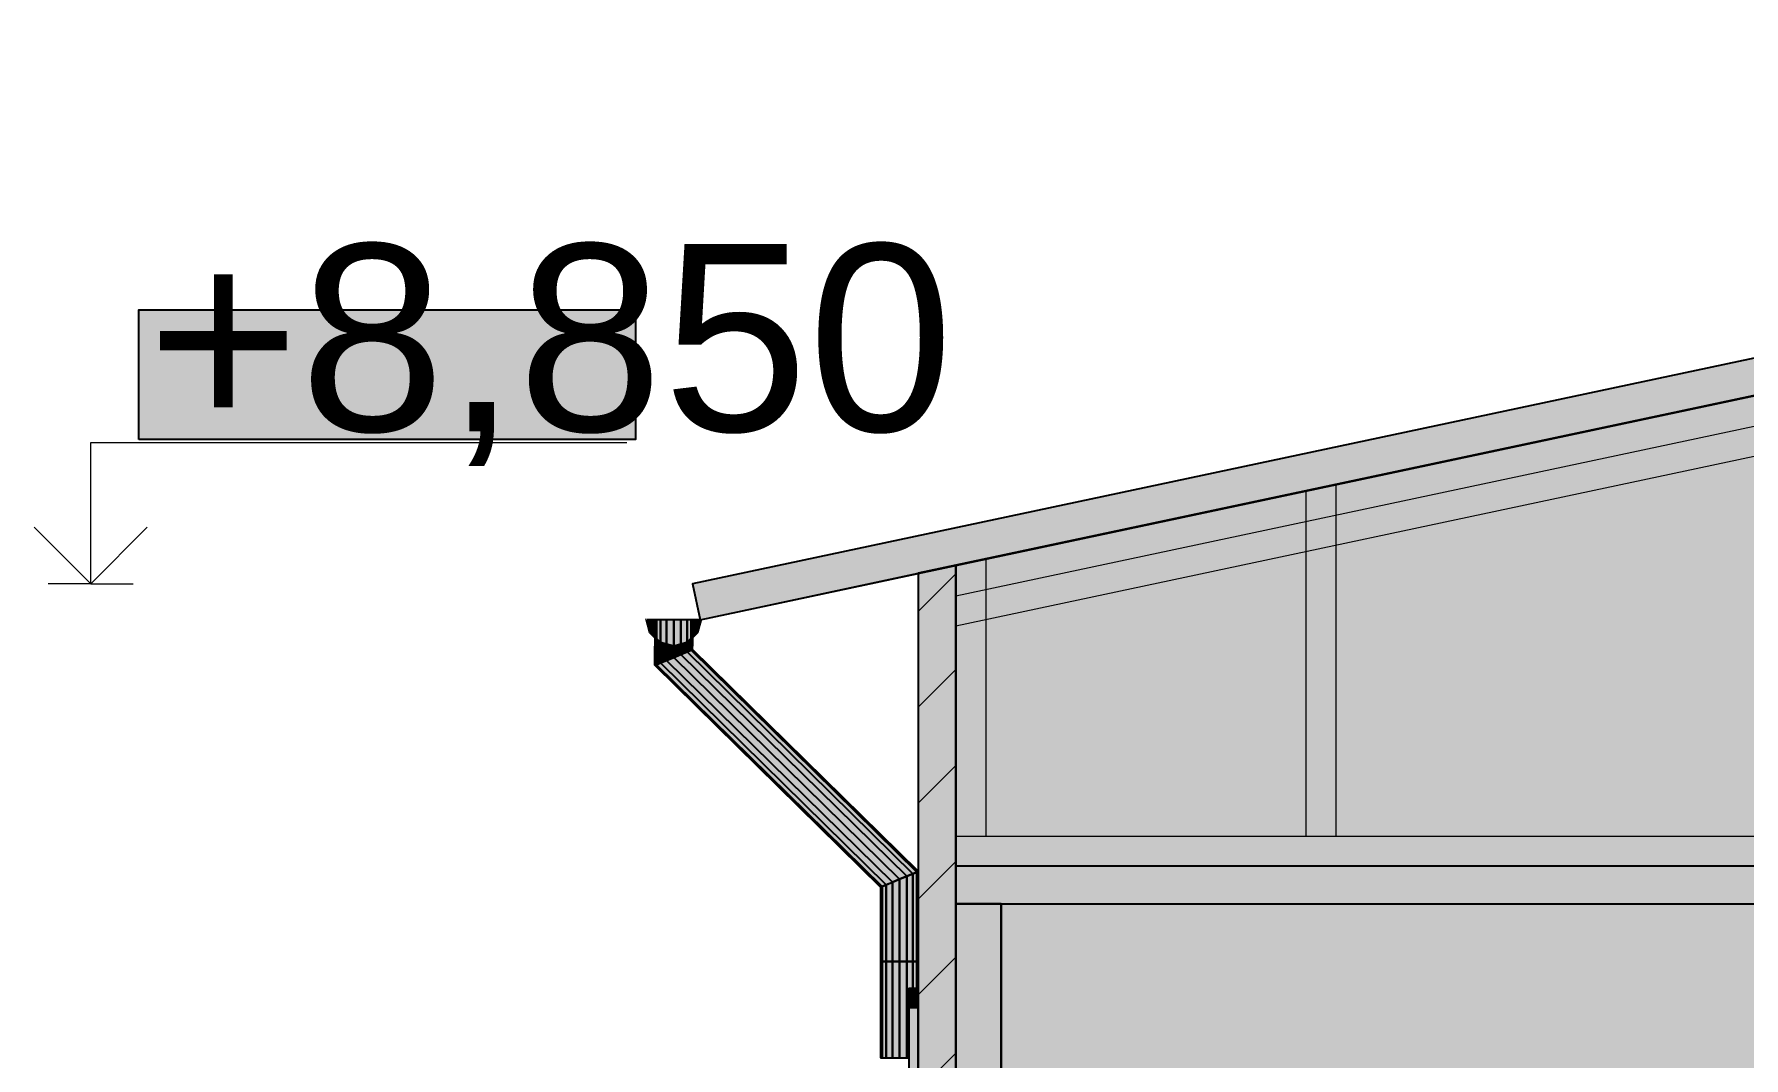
# Model space of a CAD drawing. Extents: x 0 to 424, y 0 to 297.
# Drawn here: x 97.4 to 142.8, y 203.6 to 230.79 of the extents above; entities that cross this region are included whole.
import ezdxf

# ---------------------------------------------------------------- set-up
doc = ezdxf.new("R2010")
doc.units = 0
doc.styles.add('TEYPDFCAD_TEXT', font='arial.ttf')

msp = doc.modelspace()

# ---------------------------------------------------------------- hatches: boundary and pattern name
at = {"true_color": 0xaed1da}
msp.add_hatch(color=0, dxfattribs=at).paths.add_polyline_path([(115.081, 215.238), (212.681, 235.983), (212.478, 236.94), (114.878, 216.195)])
at = {"true_color": 0xffffff}
for points in [[(121.878, 216.683), (121.878, 207.69), (123.078, 207.69), (123.078, 127.689), (147.578, 127.689), (147.578, 207.69), (148.778, 207.69), (148.778, 205.69), (183.778, 205.69), (183.778, 207.69), (184.978, 207.69), (184.978, 127.689), (208.278, 127.689), (208.278, 157.689), (224.678, 157.689), (224.678, 233.347), (212.478, 235.941)], [(100.171, 220.02), (100.171, 223.47), (113.365, 223.47), (113.365, 220.02)], [(121.878, 127.69), (121.878, 216.683), (120.878, 216.47), (120.878, 127.69)], [(113.681, 215.238), (113.775, 214.888), (113.881, 214.782), (113.881, 215.238)], [(113.881, 215.238), (113.881, 214.782), (113.884, 214.779), (113.884, 215.238)], [(113.884, 215.238), (113.884, 214.779), (113.922, 214.741), (113.922, 215.238)], [(113.922, 215.238), (113.922, 214.741), (114.03, 214.633), (114.03, 215.238)], [(114.03, 214.633), (114.031, 214.632), (114.192, 214.589), (114.192, 215.238), (114.03, 215.238)], [(114.384, 215.238), (114.192, 215.238), (114.192, 214.589), (114.381, 214.538), (114.384, 214.539)], [(114.384, 215.238), (114.384, 214.539), (114.575, 214.59), (114.575, 215.238)], [(114.575, 214.59), (114.731, 214.632), (114.737, 214.638), (114.737, 215.238), (114.575, 215.238)], [(114.737, 215.238), (114.737, 214.638), (114.846, 214.746), (114.846, 215.238)], [(114.884, 215.238), (114.884, 214.784), (114.987, 214.888), (115.081, 215.238)], [(114.846, 214.432), (114.884, 214.448), (114.884, 215.238), (114.846, 215.238), (114.846, 214.746), (114.881, 214.782), (114.881, 214.538), (114.846, 214.538)], [(114.381, 214.538), (114.031, 214.632), (113.881, 214.782), (113.881, 214.538)], [(113.884, 214.538), (113.881, 214.538), (113.881, 214.028), (113.884, 214.029)], [(113.884, 214.538), (113.884, 214.028), (113.922, 214.044), (113.922, 214.538)], [(113.922, 214.538), (113.922, 214.044), (114.03, 214.09), (114.03, 214.538)], [(114.03, 214.538), (114.03, 214.09), (114.192, 214.158), (114.192, 214.538)], [(114.192, 214.538), (114.192, 214.158), (114.384, 214.238), (114.384, 214.538), (114.381, 214.538)], [(114.881, 214.782), (114.731, 214.632), (114.381, 214.538), (114.881, 214.538)], [(114.575, 214.538), (114.384, 214.538), (114.384, 214.238), (114.575, 214.318)], [(114.737, 214.538), (114.575, 214.538), (114.575, 214.318), (114.737, 214.386)], [(114.737, 214.386), (114.575, 214.318), (120.572, 208.424), (120.734, 208.492)], [(114.737, 214.538), (114.737, 214.386), (114.846, 214.432), (114.846, 214.538)], [(114.846, 214.432), (114.737, 214.386), (120.734, 208.492), (120.842, 208.538)], [(114.846, 214.432), (120.842, 208.538), (120.878, 208.553), (120.878, 208.556), (114.884, 214.448)], [(113.884, 214.029), (113.881, 214.028), (119.878, 208.134), (119.88, 208.135), (113.884, 214.028)], [(113.922, 214.044), (113.884, 214.028), (119.88, 208.134), (119.918, 208.15)], [(114.03, 214.09), (113.922, 214.044), (119.918, 208.15), (120.027, 208.196)], [(114.192, 214.158), (114.03, 214.09), (120.027, 208.196), (120.189, 208.264)], [(114.384, 214.238), (114.192, 214.158), (120.189, 208.264), (120.38, 208.344)], [(114.575, 214.318), (114.384, 214.238), (120.38, 208.344), (120.572, 208.424)], [(120.734, 208.492), (120.572, 208.424), (120.572, 206.165), (120.734, 206.165)], [(120.842, 208.537), (120.734, 208.492), (120.734, 206.165), (120.842, 206.165)], [(120.842, 208.537), (120.842, 206.165), (120.878, 206.165), (120.878, 208.552)], [(121.878, 208.69), (121.878, 207.69), (303.078, 207.69), (303.078, 208.69)], [(119.878, 206.165), (119.88, 206.165), (119.88, 208.134), (119.88, 208.135), (119.878, 208.134)], [(119.918, 208.15), (119.88, 208.134), (119.88, 206.165), (119.918, 206.165)], [(120.027, 208.195), (119.918, 208.149), (119.918, 206.164), (120.027, 206.164)], [(120.189, 208.263), (120.027, 208.195), (120.027, 206.165), (120.189, 206.165)], [(120.38, 208.344), (120.189, 208.264), (120.189, 206.165), (120.38, 206.165)], [(120.572, 208.424), (120.38, 208.344), (120.38, 206.165), (120.572, 206.165)], [(121.878, 207.69), (121.878, 167.69), (123.078, 167.69), (123.078, 207.69)], [(119.878, 203.604), (119.88, 203.604), (119.88, 206.165), (119.878, 206.165)], [(119.88, 206.165), (119.88, 203.604), (119.918, 203.604), (119.918, 206.165)], [(119.918, 203.604), (120.027, 203.604), (120.027, 206.165), (119.918, 206.165)], [(120.027, 206.165), (120.027, 203.604), (120.189, 203.604), (120.189, 206.165)], [(120.38, 206.165), (120.189, 206.165), (120.189, 203.604), (120.38, 203.604)], [(120.38, 203.604), (120.572, 203.604), (120.572, 206.165), (120.38, 206.165)], [(120.734, 206.165), (120.572, 206.165), (120.572, 203.604), (120.628, 203.604), (120.628, 205.44), (120.734, 205.44)], [(120.842, 206.165), (120.734, 206.165), (120.734, 205.44), (120.842, 205.44)], [(120.842, 205.44), (120.878, 205.44), (120.878, 206.165), (120.842, 206.165)], [(120.628, 204.94), (120.878, 204.94), (120.878, 205.44), (120.628, 205.44)], [(120.628, 191.44), (120.878, 191.44), (120.878, 204.94), (120.628, 204.94)]]:
    msp.add_hatch(color=0, dxfattribs=at).paths.add_polyline_path(points)

# ---------------------------------------------------------------- linework, layer by layer
at = {"color": 7, "lineweight": 15}
for p, q in [((212.478, 236.94), (114.878, 216.195)), ((212.681, 235.983), (121.878, 216.682)), ((121.878, 215.871), (212.478, 235.129)), ((121.878, 215.071), (212.478, 234.329)), ((98.896, 216.195), (98.896, 219.945)), ((98.896, 219.945), (113.14, 219.945)), ((131.178, 209.49), (131.178, 218.648)), ((131.978, 209.49), (131.978, 218.818)), ((98.896, 216.195), (97.396, 217.695)), ((100.396, 217.695), (98.896, 216.195)), ((121.878, 216.683), (120.878, 216.47)), ((121.878, 216.683), (121.878, 208.69)), ((122.678, 209.49), (122.678, 216.853)), ((98.896, 216.195), (97.771, 216.195)), ((98.896, 216.195), (100.021, 216.195)), ((114.878, 216.195), (115.081, 215.238)), ((120.878, 216.47), (115.081, 215.238)), ((120.878, 216.47), (120.878, 127.69)), ((113.74, 214.888), (113.641, 215.258)), ((113.881, 215.238), (113.681, 215.238)), ((113.681, 215.238), (113.775, 214.888)), ((113.884, 215.238), (113.881, 215.238)), ((113.881, 215.238), (113.881, 214.782)), ((113.922, 215.238), (113.884, 215.238)), ((113.884, 215.238), (113.884, 214.779)), ((114.03, 215.238), (113.922, 215.238)), ((114.192, 215.238), (114.03, 215.238)), ((114.384, 215.238), (114.192, 215.238)), ((114.575, 215.238), (114.384, 215.238)), ((114.737, 215.238), (114.575, 215.238)), ((114.846, 215.238), (114.737, 215.238)), ((114.884, 215.238), (114.846, 215.238)), ((115.081, 215.238), (114.884, 215.238)), ((114.884, 215.238), (114.884, 214.448)), ((114.987, 214.888), (115.081, 215.238)), ((115.118, 215.246), (115.022, 214.888)), ((121.878, 209.49), (121.878, 215.29)), ((114.011, 214.617), (113.74, 214.888)), ((113.775, 214.888), (114.031, 214.632)), ((114.731, 214.632), (114.987, 214.888)), ((115.022, 214.888), (114.751, 214.617)), ((113.881, 214.782), (113.881, 214.538)), ((113.881, 214.538), (114.381, 214.538)), ((113.881, 214.538), (113.881, 214.028)), ((113.884, 214.538), (113.884, 214.028)), ((114.381, 214.518), (114.011, 214.617)), ((114.031, 214.632), (114.381, 214.538)), ((114.381, 214.538), (114.731, 214.632)), ((114.751, 214.617), (114.381, 214.518)), ((114.881, 214.538), (114.381, 214.538)), ((114.737, 214.386), (114.575, 214.318)), ((114.846, 214.432), (114.737, 214.386)), ((114.884, 214.447), (114.846, 214.431)), ((114.881, 214.782), (114.881, 214.538)), ((114.884, 214.447), (120.878, 208.555)), ((113.884, 214.029), (113.881, 214.028)), ((113.881, 214.028), (119.878, 208.134)), ((113.922, 214.044), (113.884, 214.028)), ((113.884, 214.028), (119.88, 208.134)), ((114.03, 214.09), (113.922, 214.044)), ((114.192, 214.158), (114.03, 214.09)), ((121.878, 209.49), (303.078, 209.49)), ((120.734, 208.492), (120.572, 208.424)), ((120.842, 208.537), (120.734, 208.491)), ((120.878, 208.552), (120.842, 208.537)), ((121.878, 208.69), (121.878, 207.69)), ((303.078, 208.69), (121.878, 208.69)), ((119.88, 208.135), (119.878, 208.134)), ((119.878, 208.134), (119.878, 206.165)), ((119.918, 208.15), (119.88, 208.134)), ((119.88, 208.134), (119.88, 206.165)), ((120.027, 208.195), (119.918, 208.149)), ((120.189, 208.263), (120.027, 208.195)), ((121.878, 207.69), (121.878, 127.69)), ((303.078, 207.69), (121.878, 207.69)), ((119.878, 206.165), (119.878, 203.604)), ((119.88, 206.165), (119.878, 206.165)), ((119.88, 206.165), (119.88, 203.604)), ((119.918, 206.165), (119.88, 206.165)), ((120.027, 206.165), (119.918, 206.165)), ((120.189, 206.165), (120.027, 206.165)), ((120.38, 206.165), (120.189, 206.165)), ((120.572, 206.165), (120.38, 206.165)), ((120.734, 206.165), (120.572, 206.165)), ((120.842, 206.165), (120.734, 206.165)), ((120.878, 206.165), (120.842, 206.165)), ((120.628, 204.94), (120.628, 205.44)), ((120.878, 205.44), (120.628, 205.44)), ((120.628, 191.44), (120.628, 204.94))]:
    msp.add_line(p, q, dxfattribs=at)
at = {"color": 0, "lineweight": 5, "true_color": 0x53b368}
for p, q in [((120.878, 215.458), (121.878, 216.458)), ((120.878, 212.913), (121.878, 213.913)), ((120.878, 210.367), (121.878, 211.367)), ((120.878, 207.821), (121.878, 208.821)), ((120.878, 205.276), (121.878, 206.276)), ((120.878, 202.73), (121.878, 203.73))]:
    msp.add_line(p, q, dxfattribs=at)
at = {"color": 0, "lineweight": 15, "true_color": 0x020fa8}
for p in [(123.078, 167.69), (123.078, 127.69)]:
    msp.add_line(p, (123.078, 207.69), dxfattribs=at)
at = {"color": 0, "true_color": 0xaed1da}
msp.add_lwpolyline([(115.081, 215.238), (212.681, 235.983), (212.478, 236.94), (114.878, 216.195)], close=True, dxfattribs=at)
at = {"color": 0, "true_color": 0xffffff}
for points in [[(121.878, 216.683), (121.878, 207.69), (123.078, 207.69), (123.078, 127.689), (147.578, 127.689), (147.578, 207.69), (148.778, 207.69), (148.778, 205.69), (183.778, 205.69), (183.778, 207.69), (184.978, 207.69), (184.978, 127.689), (208.278, 127.689), (208.278, 157.689), (224.678, 157.689), (224.678, 233.347), (212.478, 235.941)], [(100.171, 220.02), (100.171, 223.47), (113.365, 223.47), (113.365, 220.02)], [(121.878, 127.69), (121.878, 216.683), (120.878, 216.47), (120.878, 127.69)], [(113.681, 215.238), (113.775, 214.888), (113.881, 214.782), (113.881, 215.238)], [(113.881, 215.238), (113.881, 214.782), (113.884, 214.779), (113.884, 215.238)], [(113.884, 215.238), (113.884, 214.779), (113.922, 214.741), (113.922, 215.238)], [(113.922, 215.238), (113.922, 214.741), (114.03, 214.633), (114.03, 215.238)], [(114.03, 214.633), (114.031, 214.632), (114.192, 214.589), (114.192, 215.238), (114.03, 215.238)], [(114.384, 215.238), (114.192, 215.238), (114.192, 214.589), (114.381, 214.538), (114.384, 214.539)], [(114.384, 215.238), (114.384, 214.539), (114.575, 214.59), (114.575, 215.238)], [(114.575, 214.59), (114.731, 214.632), (114.737, 214.638), (114.737, 215.238), (114.575, 215.238)], [(114.737, 215.238), (114.737, 214.638), (114.846, 214.746), (114.846, 215.238)], [(114.884, 215.238), (114.884, 214.784), (114.987, 214.888), (115.081, 215.238)], [(114.846, 214.432), (114.884, 214.448), (114.884, 215.238), (114.846, 215.238), (114.846, 214.746), (114.881, 214.782), (114.881, 214.538), (114.846, 214.538)], [(114.381, 214.538), (114.031, 214.632), (113.881, 214.782), (113.881, 214.538)], [(113.884, 214.538), (113.881, 214.538), (113.881, 214.028), (113.884, 214.029)], [(113.884, 214.538), (113.884, 214.028), (113.922, 214.044), (113.922, 214.538)], [(113.922, 214.538), (113.922, 214.044), (114.03, 214.09), (114.03, 214.538)], [(114.03, 214.538), (114.03, 214.09), (114.192, 214.158), (114.192, 214.538)], [(114.192, 214.538), (114.192, 214.158), (114.384, 214.238), (114.384, 214.538), (114.381, 214.538)], [(114.881, 214.782), (114.731, 214.632), (114.381, 214.538), (114.881, 214.538)], [(114.575, 214.538), (114.384, 214.538), (114.384, 214.238), (114.575, 214.318)], [(114.737, 214.538), (114.575, 214.538), (114.575, 214.318), (114.737, 214.386)], [(114.737, 214.386), (114.575, 214.318), (120.572, 208.424), (120.734, 208.492)], [(114.737, 214.538), (114.737, 214.386), (114.846, 214.432), (114.846, 214.538)], [(114.846, 214.432), (114.737, 214.386), (120.734, 208.492), (120.842, 208.538)], [(114.846, 214.432), (120.842, 208.538), (120.878, 208.553), (120.878, 208.556), (114.884, 214.448)], [(113.884, 214.029), (113.881, 214.028), (119.878, 208.134), (119.88, 208.135), (113.884, 214.028)], [(113.922, 214.044), (113.884, 214.028), (119.88, 208.134), (119.918, 208.15)], [(114.03, 214.09), (113.922, 214.044), (119.918, 208.15), (120.027, 208.196)], [(114.192, 214.158), (114.03, 214.09), (120.027, 208.196), (120.189, 208.264)], [(114.384, 214.238), (114.192, 214.158), (120.189, 208.264), (120.38, 208.344)], [(114.575, 214.318), (114.384, 214.238), (120.38, 208.344), (120.572, 208.424)], [(120.734, 208.492), (120.572, 208.424), (120.572, 206.165), (120.734, 206.165)], [(120.842, 208.537), (120.734, 208.492), (120.734, 206.165), (120.842, 206.165)], [(120.842, 208.537), (120.842, 206.165), (120.878, 206.165), (120.878, 208.552)], [(121.878, 208.69), (121.878, 207.69), (303.078, 207.69), (303.078, 208.69)], [(119.878, 206.165), (119.88, 206.165), (119.88, 208.134), (119.88, 208.135), (119.878, 208.134)], [(119.918, 208.15), (119.88, 208.134), (119.88, 206.165), (119.918, 206.165)], [(120.027, 208.195), (119.918, 208.149), (119.918, 206.164), (120.027, 206.164)], [(120.189, 208.263), (120.027, 208.195), (120.027, 206.165), (120.189, 206.165)], [(120.38, 208.344), (120.189, 208.264), (120.189, 206.165), (120.38, 206.165)], [(120.572, 208.424), (120.38, 208.344), (120.38, 206.165), (120.572, 206.165)], [(121.878, 207.69), (121.878, 167.69), (123.078, 167.69), (123.078, 207.69)], [(123.078, 207.69), (123.078, 158.69), (123.078, 157.69), (123.078, 127.69), (123.078, 127.69), (123.078, 207.69)], [(119.878, 203.604), (119.88, 203.604), (119.88, 206.165), (119.878, 206.165)], [(119.88, 206.165), (119.88, 203.604), (119.918, 203.604), (119.918, 206.165)], [(119.918, 203.604), (120.027, 203.604), (120.027, 206.165), (119.918, 206.165)], [(120.027, 206.165), (120.027, 203.604), (120.189, 203.604), (120.189, 206.165)], [(120.38, 206.165), (120.189, 206.165), (120.189, 203.604), (120.38, 203.604)], [(120.38, 203.604), (120.572, 203.604), (120.572, 206.165), (120.38, 206.165)], [(120.734, 206.165), (120.572, 206.165), (120.572, 203.604), (120.628, 203.604), (120.628, 205.44), (120.734, 205.44)], [(120.842, 206.165), (120.734, 206.165), (120.734, 205.44), (120.842, 205.44)], [(120.842, 205.44), (120.878, 205.44), (120.878, 206.165), (120.842, 206.165)], [(120.628, 204.94), (120.878, 204.94), (120.878, 205.44), (120.628, 205.44)], [(120.628, 191.44), (120.878, 191.44), (120.878, 204.94), (120.628, 204.94)]]:
    msp.add_lwpolyline(points, close=True, dxfattribs=at)

# ---------------------------------------------------------------- texts
at = {"color": 7, "style": 'TEYPDFCAD_TEXT'}
msp.add_text('+8,850', height=4.9671, dxfattribs=at).set_placement((100.396, 220.245))

doc.saveas('drawing.dxf')
